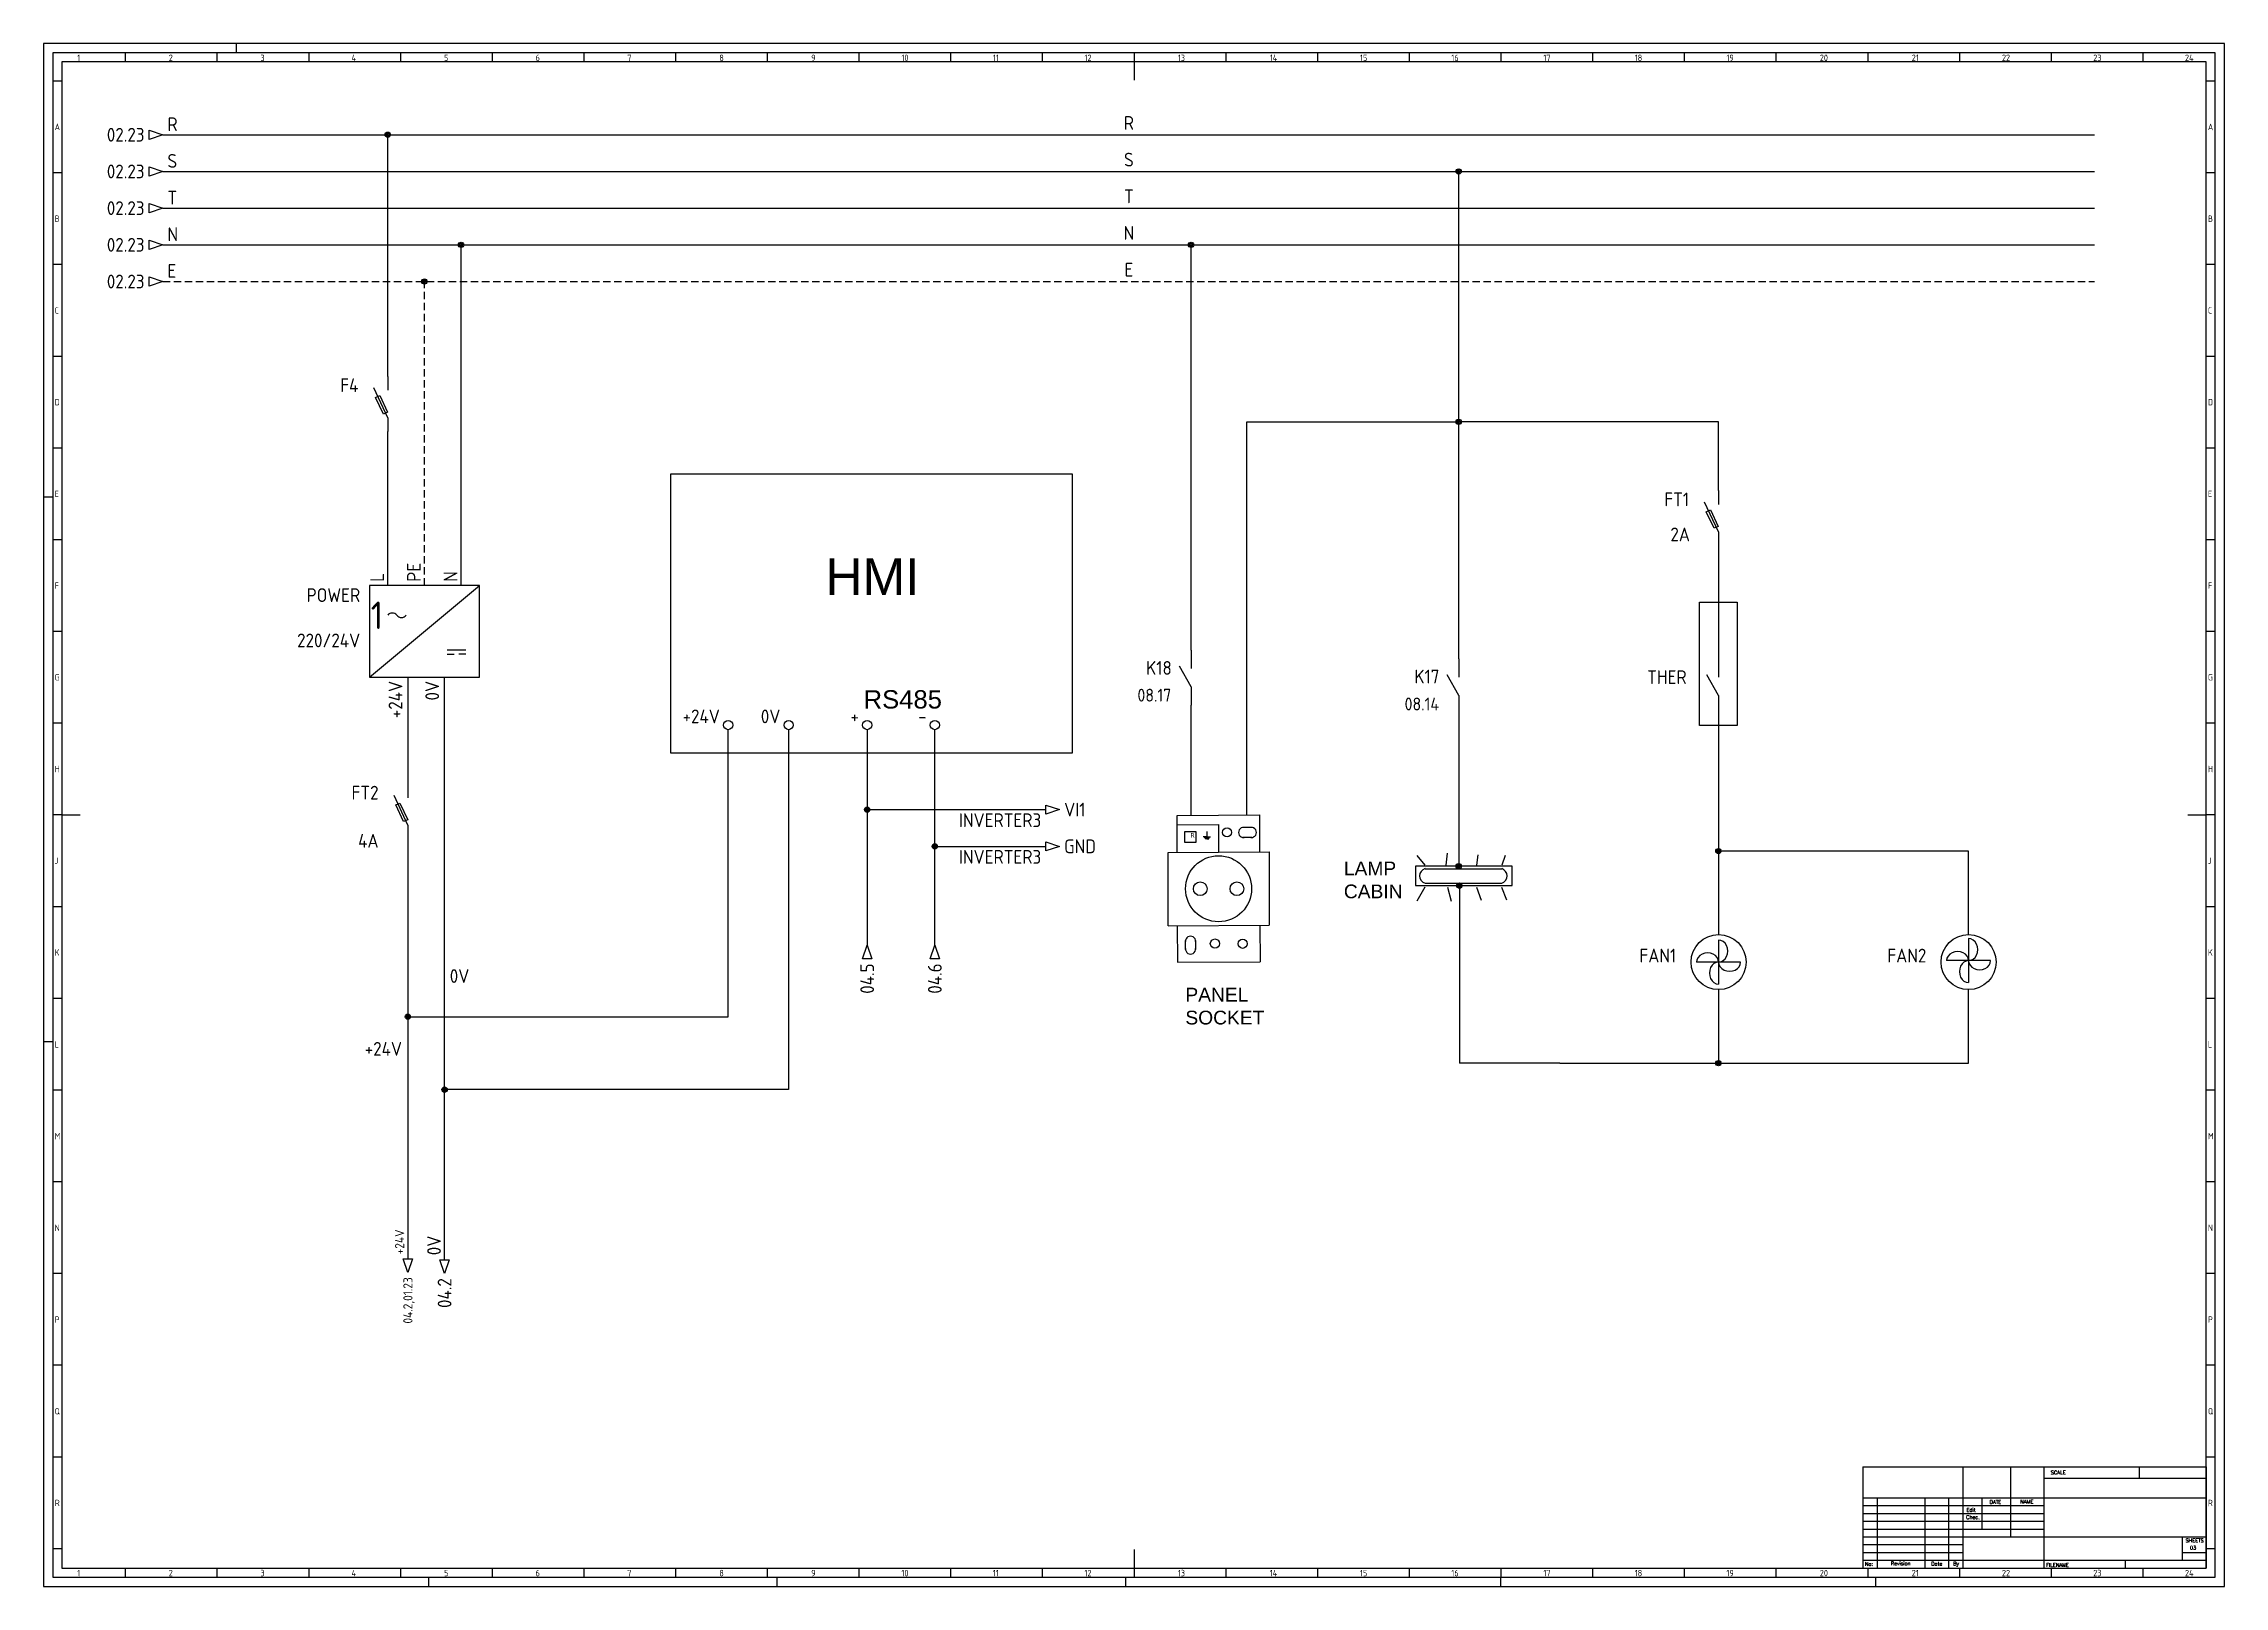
# Model space of a CAD drawing. Header units: millimetres. Extents: x -148 to 1041, y 231 to 1072.
import ezdxf
from ezdxf.enums import TextEntityAlignment as Align

# ---------------------------------------------------------------- set-up
doc = ezdxf.new("R2010")
doc.units = ezdxf.units.MM
doc.header["$LTSCALE"] = 8
doc.linetypes.add('DASHED', pattern=[0.75, 0.5, -0.25])
for name, color, linetype in [('025', 1, 'Continuous'), ('035', 5, 'Continuous'), ('07', 7, 'Continuous'), ('DESC', 1, 'Continuous'), ('RED_1.5mm^2', 1, 'Continuous'), ('RED_2.5mm^2', 1, 'Continuous'), ('SYMS', 7, 'Continuous'), ('TAGS', 51, 'Continuous'), ('TERMS', 4, 'Continuous'), ('WIRENO', 70, 'Continuous'), ('WIREREF', 61, 'Continuous'), ('WIREREF_DEST', 61, 'Continuous'), ('XREF', 7, 'Continuous'), ('XREFCHILD', 134, 'Continuous')]:
    doc.layers.add(name, color=color, linetype=linetype)
doc.styles.add('ISO Proportional', font='isocp.shx')
doc.styles.add('WD', font='romans.shx')
doc.styles.add('WD_IEC', font='isocp2.shx', dxfattribs={"width": 0.9, "height": 4})

# ---------------------------------------------------------------- blocks, each defined once
blk = doc.blocks.new('IEC_border_a0')
at = {"layer": '035', "color": 0}
for p, q in [((0, 841), (0, 0)), ((1189, 841), (0, 841)), ((44.5, 836), (44.5, 831)), ((94.5, 836), (94.5, 831)), ((105, 841), (105, 836)), ((144.5, 836), (144.5, 831)), ((194.5, 836), (194.5, 831)), ((244.5, 836), (244.5, 831)), ((294.5, 836), (294.5, 831)), ((344.5, 836), (344.5, 831)), ((394.5, 836), (394.5, 831)), ((444.5, 836), (444.5, 831)), ((494.5, 836), (494.5, 831)), ((544.5, 836), (544.5, 831)), ((594.5, 836), (594.5, 831)), ((644.5, 836), (644.5, 831)), ((694.5, 836), (694.5, 831)), ((744.5, 836), (744.5, 831)), ((794.5, 836), (794.5, 831)), ((844.5, 836), (844.5, 831)), ((894.5, 836), (894.5, 831)), ((944.5, 836), (944.5, 831)), ((994.5, 836), (994.5, 831)), ((1044.5, 836), (1044.5, 831)), ((1094.5, 836), (1094.5, 831)), ((1144.5, 836), (1144.5, 831)), ((1189, 0), (1189, 841)), ((10, 820.5), (5, 820.5)), ((1184, 820.5), (1179, 820.5)), ((10, 770.5), (5, 770.5)), ((1184, 770.5), (1179, 770.5)), ((10, 720.5), (5, 720.5)), ((1184, 720.5), (1179, 720.5)), ((10, 670.5), (5, 670.5)), ((1184, 670.5), (1179, 670.5)), ((10, 620.5), (5, 620.5)), ((1184, 620.5), (1179, 620.5)), ((0, 594), (5, 594)), ((10, 570.5), (5, 570.5)), ((1184, 570.5), (1179, 570.5)), ((10, 520.5), (5, 520.5)), ((1184, 520.5), (1179, 520.5)), ((10, 470.5), (5, 470.5)), ((1184, 470.5), (1179, 470.5)), ((10, 420.5), (5, 420.5)), ((1184, 420.5), (1179, 420.5)), ((1184, 420.5), (1179, 420.5)), ((10, 370.5), (5, 370.5)), ((1184, 370.5), (1179, 370.5)), ((10, 320.5), (5, 320.5)), ((1184, 320.5), (1179, 320.5)), ((0, 297), (5, 297)), ((10, 270.5), (5, 270.5)), ((1184, 270.5), (1179, 270.5)), ((1184, 270.5), (1179, 270.5)), ((10, 220.5), (5, 220.5)), ((1184, 220.5), (1179, 220.5)), ((10, 170.5), (5, 170.5)), ((1184, 170.5), (1179, 170.5)), ((10, 120.5), (5, 120.5)), ((1184, 120.5), (1179, 120.5)), ((10, 70.5), (5, 70.5)), ((1184, 70.5), (1179, 70.5)), ((10, 20.4), (5.1, 20.4)), ((1184, 20.4), (1179, 20.4)), ((0, 0), (1189, 0)), ((44.5, 10), (44.5, 5)), ((94.5, 10), (94.5, 5)), ((144.5, 10), (144.5, 5)), ((194.5, 10), (194.5, 5)), ((210, 0), (210, 5)), ((244.5, 10), (244.5, 5)), ((294.5, 10), (294.5, 5)), ((344.5, 10), (344.5, 5)), ((394.5, 10), (394.5, 5)), ((400, 0), (400, 5)), ((444.5, 10), (444.5, 5)), ((494.5, 10), (494.5, 5)), ((544.5, 10), (544.5, 5)), ((590, 0), (590, 5)), ((594.5, 10), (594.5, 5)), ((644.5, 10), (644.5, 5)), ((694.5, 10), (694.5, 5)), ((744.5, 10), (744.5, 5)), ((744.5, 10), (744.5, 5)), ((794.5, 10), (794.5, 5)), ((794.5, 0), (794.5, 5)), ((844.5, 10), (844.5, 5)), ((894.5, 10), (894.5, 5)), ((944.5, 10), (944.5, 5)), ((994.5, 10), (994.5, 5)), ((999, 0), (999, 5)), ((1044.5, 10), (1044.5, 5)), ((1094.5, 10), (1094.5, 5)), ((1144.5, 10), (1144.5, 5))]:
    blk.add_line(p, q, dxfattribs=at)
blk.add_lwpolyline([(10, 10), (1179, 10), (1179, 831), (10, 831)], close=True, dxfattribs=at)
at = {"layer": '07', "color": 0}
for p, q in [((594.5, 831), (594.5, 821)), ((10, 420.5), (20, 420.5)), ((1169, 420.5), (1179, 420.5)), ((594.5, 20), (594.5, 10))]:
    blk.add_line(p, q, dxfattribs=at)
blk.add_lwpolyline([(5, 5), (1184, 5), (1184, 836), (5, 836)], close=True, dxfattribs=at)
at = {"layer": '035', "color": 0, "style": 'ISO Proportional'}
for s, p in [('1', (18.3, 831.5)), ('2', (68.2, 831.5)), ('3', (118.2, 831.5)), ('4', (167.9, 831.5)), ('5', (218.3, 831.5)), ('6', (268.2, 831.5)), ('7', (318.2, 831.5)), ('8', (368.4, 831.5)), ('9', (418.5, 831.5)), ('10', (467.7, 831.5)), ('11', (517.5, 831.5)), ('12', (567.5, 831.5)), ('13', (618.4, 831.5)), ('14', (668.5, 831.5)), ('15', (717.7, 831.5)), ('16', (767.5, 831.5)), ('17', (817.7, 831.5)), ('18', (867.5, 831.5)), ('19', (917.5, 831.5)), ('20', (968.4, 831.5)), ('21', (1018.5, 831.5)), ('22', (1067.7, 831.5)), ('23', (1117.5, 831.5)), ('24', (1167.5, 831.5)), ('A', (6, 793.8)), ('A', (1180, 793.8)), ('B', (6, 743.8)), ('B', (1180, 743.8)), ('C', (6, 693.8)), ('C', (1180, 693.8)), ('D', (6, 643.8)), ('D', (1180, 643.8)), ('E', (6, 593.8)), ('E', (1180, 593.8)), ('F', (6, 543.8)), ('F', (1180, 543.8)), ('G', (6, 493.8)), ('G', (1180, 493.8)), ('H', (6, 443.8)), ('H', (1180, 443.8)), ('J', (6, 393.8)), ('J', (1180, 393.8)), ('K', (6, 343.8)), ('K', (1180, 343.8)), ('L', (6, 293.7)), ('L', (1180, 293.7)), ('M', (6, 243.7)), ('M', (1180, 243.7)), ('N', (6, 193.7)), ('N', (1180, 193.7)), ('P', (6, 143.7)), ('P', (1180, 143.7)), ('Q', (6, 93.7)), ('Q', (1180, 93.7)), ('R', (6.1, 43.7)), ('R', (1180, 43.7)), ('1', (18.3, 5.5)), ('2', (68.2, 5.5)), ('3', (118.2, 5.5)), ('4', (167.9, 5.5)), ('5', (218.3, 5.5)), ('6', (268.2, 5.5)), ('7', (318.2, 5.5)), ('8', (368.4, 5.5)), ('9', (418.5, 5.5)), ('10', (467.7, 5.5)), ('11', (517.5, 5.5)), ('12', (567.5, 5.5)), ('13', (618.4, 5.5)), ('14', (668.5, 5.5)), ('15', (717.7, 5.5)), ('16', (767.5, 5.5)), ('17', (817.7, 5.5)), ('18', (867.5, 5.5)), ('19', (917.5, 5.5)), ('20', (968.4, 5.5)), ('21', (1018.5, 5.5)), ('22', (1067.7, 5.5)), ('23', (1117.5, 5.5)), ('24', (1167.5, 5.5))]:
    blk.add_text(s, height=3.5, dxfattribs=at).set_placement(p)
blk = doc.blocks.new('IEC_tblock_a0')
at = {"layer": '035'}
for p, q in [((-106.6, 55.2), (-106.6, 17)), ((-88.4, 48.9), (0, 48.9)), ((-36.4, 55.2), (-36.4, 48.9)), ((-179.4, 38.2), (-179.4, 0)), ((-153.4, 38.2), (-153.4, 0)), ((-140.4, 38.2), (-140.4, 0)), ((-122.2, 38.2), (-122.2, 21.2)), ((-187.2, 34), (-88.4, 34)), ((-187.2, 29.8), (-88.4, 29.8)), ((-187.2, 25.5), (-88.4, 25.5)), ((-187.2, 21.2), (-88.4, 21.2)), ((-187.2, 17), (-132.6, 17)), ((-187.2, 12.8), (-132.6, 12.8)), ((-187.2, 8.5), (-132.6, 8.5)), ((-187.2, 4.2), (0, 4.2)), ((-44.2, 4.2), (-44.2, 0)), ((-13, 8.5), (0, 8.5))]:
    blk.add_line(p, q, dxfattribs=at)
at = {"layer": '07'}
for p, q in [((-187.2, 55.2), (0, 55.2)), ((-187.2, 55.2), (-187.2, 0)), ((-132.6, 55.2), (-132.6, 0)), ((-88.4, 55.2), (-88.4, 0)), ((0, 55.2), (0, 0)), ((-187.2, 38.2), (0, 38.2)), ((-132.6, 17), (0, 17)), ((-13, 17), (-13, 4.2)), ((-187.2, 0), (0, 0))]:
    blk.add_line(p, q, dxfattribs=at)
at = {"style": 'WD'}
for tag, p in [('SCALE', (-69.9, 51.1)), ('SH', (-8.7, 10.1)), ('FILENAME', (-68.1, 0.8))]:
    blk.add_attdef(tag, p, '', height=2, dxfattribs=at)
for tag, height, p in [('CKDATE', 2, (-114.9, 26.6)), ('EDDATE', 2, (-115, 30.8)), ('EDBY', 2, (-98, 30.9)), ('CKBY', 2, (-97.9, 26.3)), ('PROJDESC', 5, (-45.9, 29.2)), ('DWGDESC', 5, (-44.9, 19.7)), ('DWGNO', 3.5, (-48.5, 9.5))]:
    blk.add_attdef(tag, text='', height=height, dxfattribs=at).set_placement(p, align=Align.CENTER)
at = {"style": 'WD', "flags": 1}
blk.add_attdef('WD_TB', (-120.9, 11.9), '', height=2, dxfattribs=at)
at = {"layer": '025', "style": 'WD'}
for s, p in [('SCALE', (-80.6, 51.1)), ('NAME', (-97.7, 35.1)), ('No:', (-183.8, 1.2)), ('Revision', (-166.5, 1.5)), ('Date', (-146.8, 1.3)), ('By', (-136.3, 1.4))]:
    blk.add_text(s, height=2, dxfattribs=at).set_placement(p, align=Align.CENTER)
for s, p in [('DATE', (-118, 35)), ('Chec.', (-130.8, 26.7)), ('Edit', (-130.6, 30.7)), ('SHEETS', (-11.2, 14)), ('FILENAME', (-87.2, 0.6))]:
    blk.add_text(s, height=2, dxfattribs=at).set_placement(p)
blk = doc.blocks.new('WD_WNV')
at = {"linetype": 'Continuous', "style": 'WD_IEC', "width": 0.8}
blk.add_attdef('WIRENO', text='', height=2.5, dxfattribs=at).set_placement((-1.6, 0), align=Align.MIDDLE_RIGHT)
at = {"style": 'WD_IEC', "flags": 1}
for tag, p in [('W08USER', (-1, 0.375)), ('W04USER', (-1, 0.875)), ('W05USER', (-1, 0.75)), ('W09USER', (-1, 0.25)), ('W03USER', (-1, 1)), ('W06USER', (-1, 0.625)), ('W07USER', (-1, 0.5)), ('W02USER', (-1, 1.125)), ('W01USER', (-1, 1.25)), ('W10USER', (-1, 0.125))]:
    blk.add_attdef(tag, text='', height=0.08, dxfattribs=at).set_placement(p, align=Align.CENTER)
blk = doc.blocks.new('VPW1_1PH')
for p, q in [((-5, -25), (25, 0)), ((16.25, -17.5), (21.25, -17.5)), ((16.25, -18.75), (18.125, -18.75)), ((21.25, -18.75), (19.375, -18.75))]:
    blk.add_line(p, q)
blk.add_lwpolyline([(-5, 0), (-5, -25), (25, -25), (25, 0)], close=True)
for centre, start, end in [((1.25, -9.0625), 36.8698976, 143.1301024), ((3.75, -7.1875), 216.8698976, 323.1301024)]:
    blk.add_arc(centre, 1.5625, start, end)
at = {"style": 'WD_IEC'}
blk.add_text('1', height=7.5, dxfattribs=at).set_placement((-1.25, -8.125), align=Align.MIDDLE_RIGHT)
for tag, p in [('TERM01', (-1, 1)), ('TERM02', (9, 1)), ('TERM03', (19, 1))]:
    blk.add_attdef(tag, p, '', height=2, rotation=90, dxfattribs=at)
for tag, p in [('INST', (-7.5, 2.5)), ('LOC', (-7.5, -1)), ('TAG1', (-7.5, -4.5)), ('RATING1', (-7.5, -9)), ('XREF', (-7.5, -13)), ('DESC1', (-7.5, -16.85)), ('DESC3', (-7.5, -23.85)), ('DESC2', (-7.5, -20.35))]:
    blk.add_attdef(tag, text='', height=2.5, dxfattribs=at).set_placement(p, align=Align.RIGHT)
at = {"style": 'WD_IEC', "flags": 1}
for tag, p, height in [('X2TERM01', (0, 0), 0.32), ('X2TERM02', (10, 0), 0.32), ('X2TERM03', (20, 0), 0.32), ('MFG', (27.75, -1), 1.5), ('CAT', (27.75, -3.5), 1.5), ('ASSYCODE', (26, -21.5), 1), ('FAMILY', (26, -23), 1), ('CATDESC', (26, -24.5), 1), ('X8TERM04', (5, -25), 0.32), ('X8TERM05', (15, -25), 0.32)]:
    blk.add_attdef(tag, p, '', height=height, dxfattribs=at)
at = {"style": 'WD_IEC'}
for tag, p in [('TERM04', (4, -26)), ('TERM05', (14, -26))]:
    blk.add_attdef(tag, text='', height=2, rotation=90, dxfattribs=at).set_placement(p, align=Align.RIGHT)
blk = doc.blocks.new('HA1S4')
blk.add_lwpolyline([(0, -3.75), (-1.25, 0), (1.25, 0)], close=True)
at = {"style": 'WD_IEC', "flags": 8}
blk.add_attdef('WIRENO', (-1, 1.25), '', height=2.5, rotation=90, dxfattribs=at)
at = {"style": 'WD_IEC'}
blk.add_attdef('DESC1', text='', height=2.5, rotation=90, dxfattribs=at).set_placement((1, 1.25), align=Align.TOP_LEFT)
at = {"style": 'WD_IEC', "flags": 1}
blk.add_attdef('X2TERM01', (0, 0), '', height=0.32, dxfattribs=at)
blk.add_attdef('SIGCODE', text='', height=1, dxfattribs=at).set_placement((-2.5, -3.2), align=Align.RIGHT)
at = {"style": 'WD_IEC'}
blk.add_attdef('XREF', text='', height=2.5, rotation=90, dxfattribs=at).set_placement((0, -5), align=Align.MIDDLE_RIGHT)
blk = doc.blocks.new('VCR21')
for p, q in [((0, 7.5), (0, 2.5)), ((0, -2.5), (-3.12, 3.12)), ((0, -2.5), (0, -7.5))]:
    blk.add_line(p, q)
at = {"style": 'WD_IEC'}
for tag, p in [('INST', (-5.25, 6.75)), ('LOC', (-5.25, 3.75)), ('TAG2', (-5.25, 0.75)), ('DESC1', (-5.25, -6.75)), ('XREF', (-5.25, -3.75)), ('DESC3', (-5.25, -12.75)), ('DESC2', (-5.25, -9.75))]:
    blk.add_attdef(tag, text='', height=2.5, dxfattribs=at).set_placement(p, align=Align.RIGHT)
blk.add_attdef('TERM01', text='', height=2, rotation=90, dxfattribs=at).set_placement((-1, 7.5), align=Align.RIGHT)
at = {"style": 'WD_IEC', "flags": 1}
for tag, p, height in [('X2TERM01', (0, 7.5), 0.32), ('X4LINK', (-2.75, 0), 0.32), ('X1LINK', (-0.5, 0), 0.32), ('CONTACT', (4, -3.5), 1), ('FAMILY', (4, -5), 1), ('COMMON', (5.25, -4.75), 1), ('X8TERM02', (0, -7.5), 0.32)]:
    blk.add_attdef(tag, p, '', height=height, dxfattribs=at)
at = {"style": 'WD_IEC'}
blk.add_attdef('TERM02', (-1, -7.5), '', height=2, rotation=90, dxfattribs=at)
blk = doc.blocks.new('VFU1FS')
for p, q in [((0, 7.5), (0, 3.75)), ((0, -3.75), (-3.75, 4.38)), ((0, -3.75), (0, -7.5))]:
    blk.add_line(p, q)
blk.add_lwpolyline([(-1.19, -2.76), (-3.3, 1.77), (-2.17, 2.3), (-0.06, -2.24)], close=True)
at = {"style": 'WD_IEC'}
for tag, p in [('INST', (-8, 10.25)), ('LOC', (-8, 6.75)), ('RATING1', (-8, -1.35)), ('TAG1', (-8, 3.25)), ('DESC2', (-8, -13.35)), ('DESC1', (-8, -9.85)), ('DESC3', (-8, -16.85))]:
    blk.add_attdef(tag, text='', height=2.5, dxfattribs=at).set_placement(p, align=Align.RIGHT)
blk.add_attdef('TERM01', text='', height=2, rotation=90, dxfattribs=at).set_placement((-1, 7.5), align=Align.RIGHT)
at = {"style": 'WD_IEC', "flags": 1}
for tag, p, height in [('X2TERM01', (0, 7.5), 0.32), ('MFG', (2.75, 6.5), 1.5), ('X4LINK', (-2.48, 0), 0.32), ('X1LINK', (-1.1, 0), 0.32), ('CAT', (2.75, 4), 1.5), ('ASSYCODE', (1, -4), 1), ('FAMILY', (1, -5.5), 1), ('X8TERM02', (0, -7.5), 0.32), ('CATDESC', (1, -7), 1)]:
    blk.add_attdef(tag, p, '', height=height, dxfattribs=at)
at = {"style": 'WD_IEC'}
blk.add_attdef('TERM02', (-1, -7.5), '', height=2, rotation=90, dxfattribs=at)
at = {"lineweight": 15, "style": 'WD_IEC'}
blk.add_attdef('XREF', text='', height=2.5, dxfattribs=at).set_placement((-8, -6), align=Align.RIGHT)
blk = doc.blocks.new('VMO12')
blk.add_circle((0, 0), 7.5)
at = {"style": 'WD_IEC'}
for tag, p in [('INST', (-10.5, 15.25)), ('LOC', (-10.5, 11.75)), ('DESC1', (-10.5, 4)), ('TAG1', (-10.5, 8.25)), ('DESC2', (-10.5, 0.5)), ('RATING1', (-10.5, -6.5)), ('DESC3', (-10.5, -3)), ('RATING3', (-10.5, -13.5)), ('RATING2', (-10.5, -10))]:
    blk.add_attdef(tag, text='', height=2.5, dxfattribs=at).set_placement(p, align=Align.RIGHT)
blk.add_attdef('TERM01', (-1, 7.48), '', height=2, rotation=90, dxfattribs=at)
at = {"style": 'WD_IEC', "flags": 1}
for tag, p, height in [('MFG', (2.75, 11.5), 1.5), ('X2TERM01', (0, 7.5), 0.32), ('CAT', (2.75, 9), 1.5), ('X4LINK', (-7.5, 0), 0.32), ('X1LINK', (7.5, 0), 0.32), ('X0TERM03', (5.3, -5.3), 0.32), ('X8TERM02', (0, -7.5), 0.32), ('ASSYCODE', (1, -9), 1), ('FAMILY', (1, -10.5), 1), ('CATDESC', (1, -12), 1)]:
    blk.add_attdef(tag, p, '', height=height, dxfattribs=at)
at = {"style": 'WD_IEC'}
for tag, p in [('M', (-0.2, 1.24)), ('1~', (-0.17, -3.35))]:
    blk.add_attdef(tag, text='', height=2.5, dxfattribs=at).set_placement(p, align=Align.CENTER)
at = {"linetype": 'Continuous', "style": 'WD_IEC'}
blk.add_attdef('TERM03', text='', height=2, dxfattribs=at).set_placement((7.55, -5.55), align=Align.MIDDLE_LEFT)
at = {"style": 'WD_IEC'}
blk.add_attdef('TERM02', text='', height=2, rotation=90, dxfattribs=at).set_placement((-0.9, -7.98), align=Align.RIGHT)
at = {"lineweight": 15, "style": 'WD_IEC'}
blk.add_attdef('XREF', text='', height=2.5, dxfattribs=at).set_placement((-10.5, -17), align=Align.RIGHT)
blk = doc.blocks.new('WDDOT')
for radius in [0.72, 0.449, 0.223]:
    blk.add_circle((0, 0), radius)
blk = doc.blocks.new('VT0_02')
blk.add_circle((0, 0), 1.25)
at = {"style": 'WD_IEC'}
blk.add_attdef('TAG1', text='', height=2.5, dxfattribs=at).set_placement((-0.5, 1.75), align=Align.RIGHT)
at = {"style": 'WD_IEC', "flags": 1}
for tag, p in [('X4TERM01', (-1.25, 0)), ('X2TERM01', (0, 1.25)), ('X1TERM01', (1.25, 0)), ('X8TERM01', (0, -1.25))]:
    blk.add_attdef(tag, p, '', height=0.32, dxfattribs=at)
blk = doc.blocks.new('priz')
for p, q in [((0, -20), (0, 0)), ((45, -19.8), (45, 0.2)), ((0, -5.1), (22.5, -5)), ((10.1, -8.8), (10.1, -8.8)), ((10.1, -8.8), (10.1, -8.8)), ((10.1, -8.8), (10.1, -8.8)), ((16.1, -11.8), (14.1, -11.8)), ((16.1, -8.8), (16.1, -11.8)), ((16.1, -11.8), (16.1, -11.8)), ((16.1, -11.8), (16.1, -11.8)), ((16.1, -11.8), (18.1, -11.8)), ((22.5, -5), (22.5, -20)), ((-5, -20.2), (50, -19.9)), ((16.1, -12.3), (14.6, -12.3)), ((16.1, -12.8), (15.1, -12.8)), ((16.1, -12.3), (17.6, -12.3)), ((16.1, -12.8), (17.1, -12.8)), ((-5, -60.2), (50, -59.9)), ((0, -60), (0.1, -80)), ((45, -59.8), (45.1, -79.8)), ((0.1, -80), (45.1, -79.8))]:
    blk.add_line(p, q)
for points in [[(0, 0), (45, 0.2)], [(35.8, -6.5), (40.6, -6.5)], [(-5, -60.2), (-5, -20.2)], [(40.6, -12), (35.8, -12)], [(50, -19.9), (50, -59.9)], [(4.5, -73.1), (4.5, -68.3)], [(9.9, -68.3), (9.9, -73.1)]]:
    blk.add_lwpolyline(points)
blk.add_lwpolyline([(4.1, -8.8), (10.1, -8.8), (10.1, -14.8), (4.1, -14.8)], close=True)
for centre, radius in [((27.1, -9.3), 2.5), ((22.5, -40), 18), ((20.5, -69.9), 2.5), ((35.6, -70), 2.5)]:
    blk.add_circle(centre, radius)
for centre, start, end in [((36.1, -9.3), 84.5287, 275.4713), ((40.4, -9.3), 264.5287, 95.4713), ((7.2, -68.6), 354.5287, 185.4713), ((7.2, -72.9), 174.5287, 5.4713)]:
    blk.add_arc(centre, 2.74, start, end)
at = {"layer": 'SYMS', "xscale": 3, "yscale": 3, "zscale": 3}
for p in [(12.5, -40), (32.5, -40)]:
    blk.add_blockref('VT0_02', p, dxfattribs=at)
at = {"insert": (4.9, -9.7), "char_height": 2.5, "attachment_point": 1}
blk.add_mtext_dynamic_manual_height_columns('{\\fVerdana|b0|i0|c0|p34;^I R}', width=4.602, gutter_width=12.5, heights=[0], dxfattribs=at)
blk = doc.blocks.new('VT0002')
blk.add_circle((0, 0), 1.25)
at = {"style": 'WD_IEC'}
for tag, p in [('INST', (-2.25, 6.5)), ('LOC', (-2.25, 3.5)), ('DESC1', (-2.25, -6.25)), ('DESC3', (-2.25, -12.25)), ('DESC2', (-2.25, -9.25))]:
    blk.add_attdef(tag, text='', height=2.5, dxfattribs=at).set_placement(p, align=Align.RIGHT)
at = {"style": 'WD_IEC', "flags": 1}
for tag, p, height in [('ASSYCODE', (2.75, 10.75), 1), ('CATDESC', (2.75, 9.25), 1), ('MFG', (2.75, 7.25), 1.5), ('CAT', (2.75, 4.75), 1.5), ('X4PIN01', (-1.25, 1), 0.25), ('X4TERM01', (-1.25, 0), 0.25), ('X4TERMDESC01', (-1.25, 0.5), 0.4), ('STRIPSEQ', (0, 0), 0.025), ('X2PIN01', (0, 2.25), 0.25), ('X2TERM01', (0, 1.25), 0.25), ('X8PIN01', (0, -0.25), 0.25), ('X2TERMDESC01', (0, 1.75), 0.4), ('X1PIN01', (1.25, 1), 0.25), ('X1TERM01', (1.25, 0), 0.25), ('X1TERMDESC01', (1.25, 0.5), 0.4), ('LINKTERM', (0, -0.04), 0.025), ('X8TERM01', (0, -1.25), 0.25), ('X8TERMDESC01', (0, -0.75), 0.4)]:
    blk.add_attdef(tag, p, '', height=height, dxfattribs=at)
at = {"style": 'WD_IEC', "flags": 8}
for tag, height, p in [('TAGSTRIP', 2.5, (-2.25, 0.5)), ('TERM01', 2, (-2.25, -3.25))]:
    blk.add_attdef(tag, text='', height=height, dxfattribs=at).set_placement(p, align=Align.RIGHT)
blk = doc.blocks.new('HA1D4')
blk.add_lwpolyline([(0, 0), (1.25, -3.75), (-1.25, -3.75)], close=True)
at = {"style": 'WD_IEC', "flags": 8}
blk.add_attdef('WIRENO', (-1, 1.25), '', height=2.5, rotation=90, dxfattribs=at)
at = {"style": 'WD_IEC'}
blk.add_attdef('DESC1', text='', height=2.5, rotation=90, dxfattribs=at).set_placement((1, 1.25), align=Align.TOP_LEFT)
at = {"style": 'WD_IEC', "flags": 1}
blk.add_attdef('X2TERM01', (0, 0), '', height=0.32, dxfattribs=at)
blk.add_attdef('SIGCODE', text='', height=1, dxfattribs=at).set_placement((-2.5, -3.2), align=Align.RIGHT)
at = {"style": 'WD_IEC'}
blk.add_attdef('XREF', text='', height=2.5, rotation=90, dxfattribs=at).set_placement((0, -5), align=Align.MIDDLE_RIGHT)
blk = doc.blocks.new('HA1S1')
blk.add_lwpolyline([(0, 1.25), (3.75, 0), (0, -1.25)], close=True)
at = {"style": 'WD_IEC'}
for tag, height, flags, p in [('WIRENO', 2.5, 8, (-1.25, 1)), ('SIGCODE', 1, 1, (5, 1.8))]:
    blk.add_attdef(tag, text='', height=height, dxfattribs=dict(at, flags=flags)).set_placement(p, align=Align.RIGHT)
at = {"style": 'WD_IEC', "flags": 1}
blk.add_attdef('X4TERM01', (0, 0), '', height=0.32, dxfattribs=at)
at = {"style": 'WD_IEC'}
blk.add_attdef('XREF', text='', height=2.5, dxfattribs=at).set_placement((5, 0), align=Align.MIDDLE_LEFT)
blk.add_attdef('DESC1', text='', height=2.5, dxfattribs=at).set_placement((-1.25, -1), align=Align.TOP_RIGHT)
blk = doc.blocks.new('HA1D3')
blk.add_lwpolyline([(0, 0), (-3.75, -1.25), (-3.75, 1.25)], close=True)
at = {"style": 'WD_IEC'}
blk.add_attdef('XREF', text='', height=2.5, dxfattribs=at).set_placement((-5, 0), align=Align.MIDDLE_RIGHT)
at = {"style": 'WD_IEC', "flags": 1}
blk.add_attdef('SIGCODE', text='', height=1, dxfattribs=at).set_placement((-2.5, 1.8), align=Align.RIGHT)
at = {"style": 'WD_IEC'}
for tag, p, height, flags in [('X1TERM01', (0, 0), 0.32, 1), ('WIRENO', (1.25, 1), 2.5, 8)]:
    blk.add_attdef(tag, p, '', height=height, dxfattribs=dict(at, flags=flags))
blk.add_attdef('DESC1', text='', height=2.5, dxfattribs=at).set_placement((1.25, -1), align=Align.TOP_LEFT)
blk = doc.blocks.new('WD_WNH')
at = {"linetype": 'Continuous', "style": 'WD_IEC', "width": 0.8}
blk.add_attdef('WIRENO', text='', height=2.5, dxfattribs=at).set_placement((0, 0.75), align=Align.CENTER)
at = {"style": 'WD_IEC', "flags": 1}
for tag, p in [('W08USER', (0, 0.375)), ('W04USER', (0, 0.875)), ('W05USER', (0, 0.75)), ('W09USER', (0, 0.25)), ('W03USER', (0, 1)), ('W06USER', (0, 0.625)), ('W07USER', (0, 0.5)), ('W02USER', (0, 1.125)), ('W01USER', (0, 1.25)), ('W10USER', (0, 0.125))]:
    blk.add_attdef(tag, text='', height=0.08, dxfattribs=at).set_placement(p, align=Align.CENTER)

msp = doc.modelspace()

# ---------------------------------------------------------------- linework, layer by layer
at = {"color": 0}
for p, q in [((617.2, 624.4), (618, 630.8)), ((605.7, 624.4), (601.4, 629.6)), ((633.9, 624.4), (634.7, 630)), ((649.4, 629.6), (647.5, 624.4)), ((605.5, 612.4), (601.2, 604.7)), ((618, 612.4), (620, 604.8)), ((633.7, 612.4), (636.3, 605.3)), ((647.3, 612.4), (650.1, 605.5)), ((765.7, 583.5), (765.7, 559.5)), ((902, 584.3), (902, 560.3)), ((777.7, 571.5), (753.7, 571.5)), ((914, 572.3), (890, 572.3))]:
    msp.add_line(p, q, dxfattribs=at)
for points in [[(194.5, 837.7), (413.2, 837.7), (413.2, 685.4), (194.5, 685.4)], [(755.3, 767.7), (775.9, 767.7), (775.9, 700.5), (755.3, 700.5)]]:
    msp.add_lwpolyline(points, close=True, dxfattribs=at)
for centre, major_axis in [((765.7, 577.5), (0, -6)), ((902, 578.3), (0, -6)), ((759.7, 571.5), (6, 0)), ((765.7, 565.5), (0, 6)), ((771.7, 571.5), (-6, 0)), ((896, 572.3), (6, 0)), ((902, 566.3), (0, 6)), ((908, 572.3), (-6, 0))]:
    msp.add_ellipse(centre, major_axis=major_axis, ratio=0.833333, start_param=0, end_param=3.141593, dxfattribs=at)
at = {"layer": 'RED_1.5mm^2', "color": 0, "linetype": 'DASHED'}
for p, q in [((-82.5, 942.5), (970.7, 942.5)), ((60.1, 776.8), (60.1, 942.5))]:
    msp.add_line(p, q, dxfattribs=at)
at = {"layer": 'RED_2.5mm^2', "color": 0}
for p, q in [((-82.5, 1022.5), (970.7, 1022.5)), ((40.1, 890.7), (40.1, 1022.5)), ((-82.5, 1002.5), (970.7, 1002.5)), ((624, 736.9), (624, 1002.5)), ((-82.5, 982.5), (970.7, 982.5)), ((-82.5, 962.5), (970.7, 962.5)), ((80.1, 776.8), (80.1, 962.5)), ((478.1, 741.6), (478.1, 962.5)), ((40.1, 776.8), (40.1, 860.7)), ((508.5, 651.7), (508.5, 866)), ((508.5, 866), (624, 866)), ((765.6, 866), (624, 866)), ((765.6, 828.5), (765.6, 866)), ((765.6, 798.5), (765.6, 736.9)), ((51.1, 726.8), (51.1, 668.6)), ((71.1, 409.2), (71.1, 726.8)), ((478.1, 651.5), (478.1, 711.6)), ((624, 706.9), (624, 623.8)), ((765.6, 706.9), (765.6, 632)), ((225.7, 541.7), (225.7, 698.2)), ((258.7, 698.2), (258.7, 502)), ((301.5, 698.2), (301.5, 580.8)), ((338.4, 580.8), (338.4, 698.2)), ((301.5, 654.6), (398.9, 654.6)), ((51.1, 638.6), (51.1, 409.7)), ((338.4, 634.6), (398.9, 634.6)), ((902, 632), (765.6, 632)), ((765.6, 632), (765.6, 586.5)), ((902, 586.5), (902, 632)), ((653.1, 623.8), (600.4, 623.8)), ((600.4, 623.8), (600.4, 613.2)), ((605.7, 622.4), (647.5, 622.4)), ((653.1, 613.2), (653.1, 623.8)), ((600.4, 613.2), (653.1, 613.2)), ((605.7, 614.5), (647.5, 614.5)), ((624.4, 613.2), (624.4, 516.4)), ((765.6, 556.5), (765.6, 516.4)), ((902, 516.4), (902, 556.5)), ((51.1, 541.7), (225.7, 541.7)), ((679.2, 516.4), (624.4, 516.4)), ((679.2, 516.4), (736.7, 516.4)), ((679.2, 516.4), (902, 516.4)), ((258.7, 502), (71.1, 502))]:
    msp.add_line(p, q, dxfattribs=at)
for centre, start, end in [((606.8, 618.5), 106.2625, 253.7375), ((646.3, 618.5), 286.2625, 73.7375)]:
    msp.add_arc(centre, 4.11, start, end, dxfattribs=at)

# ---------------------------------------------------------------- block references
msp.add_blockref('IEC_border_a0', (-147.5, 231.2))
at = {"color": 0}
msp.add_blockref('priz', (470.6, 651.5), dxfattribs=at)
ref = msp.add_blockref('IEC_tblock_a0', (1031.5, 241.2))
ref.add_attrib('SH', '03', (1022.7, 251.2), dxfattribs={"height": 2, "style": 'WD'})
at = {"layer": 'SYMS', "color": 0}
ref = msp.add_blockref('HA1D3', (-82.5, 1022.5), dxfattribs=dict(at, xscale=2, yscale=2, zscale=2))
ref.add_attrib('XREF', '02.23', dxfattribs={"layer": 'XREF', "height": 7.5, "style": 'WD_IEC'}).set_placement((-92.5, 1022.5), align=Align.MIDDLE_RIGHT)
ref.add_attrib('WIRENO', 'R', (-80, 1024.5), dxfattribs={"layer": 'WIREREF_DEST', "height": 7.5, "style": 'WD_IEC', "flags": 8})
at = {"layer": 'SYMS', "color": 0, "xscale": 2, "yscale": 2, "zscale": 2}
for p in [(40.1, 1022.5), (624, 1002.5), (80.1, 962.5), (478.1, 962.5), (60.1, 942.5), (624, 866), (301.5, 654.6), (338.4, 634.6), (765.6, 632), (624, 623.8), (624.4, 613.2), (51.1, 541.7), (765.6, 516.4), (71.1, 502)]:
    msp.add_blockref('WDDOT', p, dxfattribs=at)
at = {"layer": 'SYMS', "color": 0}
ref = msp.add_blockref('HA1D3', (-82.5, 1002.5), dxfattribs=dict(at, xscale=2, yscale=2, zscale=2))
ref.add_attrib('XREF', '02.23', dxfattribs={"layer": 'XREF', "height": 7.5, "style": 'WD_IEC'}).set_placement((-92.5, 1002.5), align=Align.MIDDLE_RIGHT)
ref.add_attrib('WIRENO', 'S', (-80, 1004.5), dxfattribs={"layer": 'WIREREF_DEST', "height": 7.5, "style": 'WD_IEC', "flags": 8})
ref = msp.add_blockref('HA1D3', (-82.5, 982.5), dxfattribs=dict(at, xscale=2, yscale=2, zscale=2))
ref.add_attrib('XREF', '02.23', dxfattribs={"layer": 'XREF', "height": 7.5, "style": 'WD_IEC'}).set_placement((-92.5, 982.5), align=Align.MIDDLE_RIGHT)
ref.add_attrib('WIRENO', 'T', (-80, 984.5), dxfattribs={"layer": 'WIREREF_DEST', "height": 7.5, "style": 'WD_IEC', "flags": 8})
ref = msp.add_blockref('HA1D3', (-82.5, 962.5), dxfattribs=dict(at, xscale=2, yscale=2, zscale=2))
ref.add_attrib('XREF', '02.23', dxfattribs={"layer": 'XREF', "height": 7.5, "style": 'WD_IEC'}).set_placement((-92.5, 962.5), align=Align.MIDDLE_RIGHT)
ref.add_attrib('WIRENO', 'N', (-80, 964.5), dxfattribs={"layer": 'WIREREF_DEST', "height": 7.5, "style": 'WD_IEC', "flags": 8})
ref = msp.add_blockref('HA1D3', (-82.5, 942.5), dxfattribs=dict(at, xscale=2, yscale=2, zscale=2))
ref.add_attrib('XREF', '02.23', dxfattribs={"layer": 'XREF', "height": 7.5, "style": 'WD_IEC'}).set_placement((-92.5, 942.5), align=Align.MIDDLE_RIGHT)
ref.add_attrib('WIRENO', 'E', (-80, 944.5), dxfattribs={"layer": 'WIREREF_DEST', "height": 7.5, "style": 'WD_IEC', "flags": 8})
ref = msp.add_blockref('VFU1FS', (40.1, 875.7), dxfattribs=dict(at, xscale=2, yscale=2, zscale=2))
ref.add_attrib('TAG1', 'F4', dxfattribs={"layer": 'TAGS', "height": 7.5, "style": 'WD_IEC'}).set_placement((24.1, 882.2), align=Align.RIGHT)
ref = msp.add_blockref('VFU1FS', (765.6, 813.5), dxfattribs=dict(at, xscale=2, yscale=2, zscale=2))
ref.add_attrib('DESC1', '2A', dxfattribs={"layer": 'DESC', "height": 7.5, "style": 'WD_IEC'}).set_placement((750.1, 800.9), align=Align.RIGHT)
ref.add_attrib('TAG1', 'FT1', dxfattribs={"layer": 'TAGS', "height": 7.5, "style": 'WD_IEC'}).set_placement((749.6, 820), align=Align.RIGHT)
ref = msp.add_blockref('VPW1_1PH', (40.1, 776.8), dxfattribs=dict(at, xscale=2, yscale=2, zscale=2))
ref.add_attrib('TERM05', '0V', dxfattribs={"layer": 'TERMS', "height": 7.5, "rotation": 90, "style": 'WD_IEC'}).set_placement((68.1, 724.8), align=Align.RIGHT)
ref.add_attrib('TERM04', '+24V', dxfattribs={"layer": 'TERMS', "height": 7.5, "rotation": 90, "style": 'WD_IEC'}).set_placement((48.1, 724.8), align=Align.RIGHT)
ref.add_attrib('TERM03', 'N', (78.1, 778.8), dxfattribs={"layer": 'TERMS', "height": 7.5, "rotation": 90, "style": 'WD_IEC'})
ref.add_attrib('TERM02', 'PE', (58.1, 778.8), dxfattribs={"layer": 'TERMS', "height": 7.5, "rotation": 90, "style": 'WD_IEC'})
ref.add_attrib('TERM01', 'L', (38.1, 778.8), dxfattribs={"layer": 'TERMS', "height": 7.5, "rotation": 90, "style": 'WD_IEC'})
ref.add_attrib('DESC1', '220/24V', dxfattribs={"layer": 'DESC', "height": 7.5, "style": 'WD_IEC'}).set_placement((25.1, 743.1), align=Align.RIGHT)
ref.add_attrib('TAG1', 'POWER', dxfattribs={"layer": 'TAGS', "height": 7.5, "style": 'WD_IEC'}).set_placement((25.1, 767.8), align=Align.RIGHT)
ref = msp.add_blockref('VCR21', (478.1, 726.6), dxfattribs=dict(at, xscale=2, yscale=2, zscale=2))
ref.add_attrib('XREF', '08.17', dxfattribs={"layer": 'XREFCHILD', "height": 7, "style": 'WD_IEC'}).set_placement((467.3, 713.5), align=Align.RIGHT)
ref.add_attrib('TAG2', 'K18', dxfattribs={"layer": 'TAGS', "height": 7.5, "style": 'WD_IEC'}).set_placement((467.6, 728.1), align=Align.RIGHT)
ref = msp.add_blockref('VCR21', (624, 721.9), dxfattribs=dict(at, xscale=2, yscale=2, zscale=2))
ref.add_attrib('XREF', '08.14', dxfattribs={"layer": 'XREFCHILD', "height": 7, "style": 'WD_IEC'}).set_placement((613.3, 708.7), align=Align.RIGHT)
ref.add_attrib('TAG2', 'K17', dxfattribs={"layer": 'TAGS', "height": 7.5, "style": 'WD_IEC'}).set_placement((613.5, 723.4), align=Align.RIGHT)
ref = msp.add_blockref('VCR21', (765.6, 721.9), dxfattribs=dict(at, xscale=2, yscale=2, zscale=2))
ref.add_attrib('TAG2', 'THER', dxfattribs={"layer": 'TAGS', "height": 7.5, "style": 'WD_IEC'}).set_placement((748.3, 723.1), align=Align.RIGHT)
ref = msp.add_blockref('VT0002', (225.7, 700.7), dxfattribs=dict(at, xscale=2, yscale=2, zscale=2))
ref.add_attrib('TAGSTRIP', '+24V', dxfattribs={"layer": 'TAGS', "height": 7.5, "style": 'WD_IEC', "flags": 8}).set_placement((221.2, 701.7), align=Align.RIGHT)
ref = msp.add_blockref('VT0002', (258.7, 700.7), dxfattribs=dict(at, xscale=2, yscale=2, zscale=2))
ref.add_attrib('TAGSTRIP', '0V', dxfattribs={"layer": 'TAGS', "height": 7.5, "style": 'WD_IEC', "flags": 8}).set_placement((254.2, 701.7), align=Align.RIGHT)
ref = msp.add_blockref('VT0002', (301.5, 700.7), dxfattribs=dict(at, xscale=2, yscale=2, zscale=2))
ref.add_attrib('TAGSTRIP', '+', dxfattribs={"layer": 'TAGS', "height": 7.5, "style": 'WD_IEC', "flags": 8}).set_placement((297, 701.7), align=Align.RIGHT)
ref = msp.add_blockref('VT0002', (338.4, 700.7), dxfattribs=dict(at, xscale=2, yscale=2, zscale=2))
ref.add_attrib('TAGSTRIP', '-', dxfattribs={"layer": 'TAGS', "height": 7.5, "style": 'WD_IEC', "flags": 8}).set_placement((333.9, 701.7), align=Align.RIGHT)
ref = msp.add_blockref('VFU1FS', (51.1, 653.6), dxfattribs=dict(at, xscale=2, yscale=2, zscale=2))
ref.add_attrib('DESC1', '4A', dxfattribs={"layer": 'DESC', "height": 7.5, "style": 'WD_IEC'}).set_placement((35.1, 633.9), align=Align.RIGHT)
ref.add_attrib('TAG1', 'FT2', dxfattribs={"layer": 'TAGS', "height": 7.5, "style": 'WD_IEC'}).set_placement((35.1, 660.1), align=Align.RIGHT)
ref = msp.add_blockref('HA1S1', (398.9, 654.6), dxfattribs=dict(at, xscale=2, yscale=2, zscale=2))
ref.add_attrib('XREF', 'VI1', dxfattribs={"layer": 'XREF', "height": 7.5, "style": 'WD_IEC'}).set_placement((408.9, 654.6), align=Align.MIDDLE_LEFT)
ref.add_attrib('DESC1', 'INVERTER3', dxfattribs={"layer": 'DESC', "height": 7.5, "style": 'WD_IEC'}).set_placement((396.4, 652.6), align=Align.TOP_RIGHT)
ref = msp.add_blockref('HA1S1', (398.9, 634.6), dxfattribs=dict(at, xscale=2, yscale=2, zscale=2))
ref.add_attrib('XREF', 'GND', dxfattribs={"layer": 'XREF', "height": 7.5, "style": 'WD_IEC'}).set_placement((408.9, 634.6), align=Align.MIDDLE_LEFT)
ref.add_attrib('DESC1', 'INVERTER3', dxfattribs={"layer": 'DESC', "height": 7.5, "style": 'WD_IEC'}).set_placement((396.4, 632.6), align=Align.TOP_RIGHT)
ref = msp.add_blockref('VMO12', (765.7, 571.5), dxfattribs=dict(at, xscale=2, yscale=2, zscale=2))
ref.add_attrib('TAG1', 'FAN1', dxfattribs={"layer": 'TAGS', "height": 7.5, "rotation": 360, "style": 'WD_IEC'}).set_placement((742.6, 571.3), align=Align.RIGHT)
ref = msp.add_blockref('VMO12', (902, 571.5), dxfattribs=dict(at, xscale=2, yscale=2, zscale=2))
ref.add_attrib('TAG1', 'FAN2', dxfattribs={"layer": 'TAGS', "height": 7.5, "rotation": 360, "style": 'WD_IEC'}).set_placement((879, 571.3), align=Align.RIGHT)
ref = msp.add_blockref('HA1D4', (301.5, 580.8), dxfattribs=dict(at, xscale=2, yscale=2, zscale=2))
ref.add_attrib('XREF', '04.5', dxfattribs={"layer": 'XREF', "height": 7.5, "rotation": 90, "style": 'WD_IEC'}).set_placement((301.5, 570.8), align=Align.MIDDLE_RIGHT)
ref = msp.add_blockref('HA1D4', (338.4, 580.8), dxfattribs=dict(at, xscale=2, yscale=2, zscale=2))
ref.add_attrib('XREF', '04.6', dxfattribs={"layer": 'XREF', "height": 7.5, "rotation": 90, "style": 'WD_IEC'}).set_placement((338.4, 570.8), align=Align.MIDDLE_RIGHT)
at = {"layer": 'SYMS'}
ref = msp.add_blockref('HA1S4', (51.1, 409.7), dxfattribs=dict(at, xscale=2, yscale=2, zscale=2))
ref.add_attrib('XREF', '04.2,01.23', dxfattribs={"layer": 'XREF', "height": 5, "rotation": 90, "style": 'WD_IEC'}).set_placement((51.1, 399.7), align=Align.MIDDLE_RIGHT)
ref.add_attrib('WIRENO', '+24V', (49.1, 412.2), dxfattribs={"layer": 'WIREREF', "height": 5, "rotation": 90, "style": 'WD_IEC', "flags": 8})
at = {"layer": 'SYMS', "color": 0}
ref = msp.add_blockref('HA1S4', (71.1, 409.2), dxfattribs=dict(at, xscale=2, yscale=2, zscale=2))
ref.add_attrib('XREF', '04.2', dxfattribs={"layer": 'XREF', "height": 7.5, "rotation": 90, "style": 'WD_IEC'}).set_placement((71.1, 399.2), align=Align.MIDDLE_RIGHT)
ref.add_attrib('WIRENO', '0V', (69.1, 411.7), dxfattribs={"layer": 'WIREREF', "height": 7.5, "rotation": 90, "style": 'WD_IEC', "flags": 8})
at = {"layer": 'WIRENO', "color": 0}
ref = msp.add_blockref('WD_WNH', (444.1, 1022.5), dxfattribs=dict(at, xscale=2, yscale=2, zscale=2))
ref.add_attrib('WIRENO', 'R', dxfattribs={"linetype": 'Continuous', "height": 7.5, "style": 'WD_IEC'}).set_placement((444.2, 1025.2), align=Align.CENTER)
ref = msp.add_blockref('WD_WNH', (444.1, 1002.5), dxfattribs=dict(at, xscale=2, yscale=2, zscale=2))
ref.add_attrib('WIRENO', 'S', dxfattribs={"linetype": 'Continuous', "height": 7.5, "style": 'WD_IEC'}).set_placement((444.2, 1005.2), align=Align.CENTER)
ref = msp.add_blockref('WD_WNH', (444.1, 982.5), dxfattribs=dict(at, xscale=2, yscale=2, zscale=2))
ref.add_attrib('WIRENO', 'T', dxfattribs={"linetype": 'Continuous', "height": 7.5, "style": 'WD_IEC'}).set_placement((444.2, 985.2), align=Align.CENTER)
ref = msp.add_blockref('WD_WNH', (444.1, 962.5), dxfattribs=dict(at, xscale=2, yscale=2, zscale=2))
ref.add_attrib('WIRENO', 'N', dxfattribs={"linetype": 'Continuous', "height": 7.5, "style": 'WD_IEC'}).set_placement((444.2, 965.2), align=Align.CENTER)
ref = msp.add_blockref('WD_WNH', (444.1, 942.5), dxfattribs=dict(at, xscale=2, yscale=2, zscale=2))
ref.add_attrib('WIRENO', 'E', dxfattribs={"linetype": 'Continuous', "height": 7.5, "style": 'WD_IEC'}).set_placement((444.2, 945.2), align=Align.CENTER)
ref = msp.add_blockref('WD_WNV', (71.1, 568), dxfattribs=dict(at, xscale=2, yscale=2, zscale=2))
ref.add_attrib('WIRENO', '0V', dxfattribs={"linetype": 'Continuous', "height": 7.5, "style": 'WD_IEC'}).set_placement((84.6, 563.9), align=Align.MIDDLE_RIGHT)
ref = msp.add_blockref('WD_WNV', (51.1, 524.2), dxfattribs=dict(at, xscale=2, yscale=2, zscale=2))
ref.add_attrib('WIRENO', '+24V', dxfattribs={"linetype": 'Continuous', "height": 7.5, "style": 'WD_IEC'}).set_placement((47.9, 524.2), align=Align.MIDDLE_RIGHT)

# ---------------------------------------------------------------- texts
at = {"color": 0, "char_height": 10, "attachment_point": 1}
for s, width, heights, insert in [('\\pxqc;{\\f@Arial Unicode MS|b0|i0|c0|p34;\\P\\pq*;  \\H2x;HMI}', 82.379, [36.7], (271, 808.3)), ('\\pxqc;{\\f@Arial Unicode MS|b0|i0|c0|p34;\\P\\pq*;  RS485}', 152, [122.2], (291.8, 736.4))]:
    msp.add_mtext_dynamic_manual_height_columns(s, width=width, gutter_width=90.2, heights=heights, dxfattribs=dict(at, insert=insert))
at = {"layer": 'RED_2.5mm^2', "color": 0, "char_height": 7.5, "attachment_point": 1}
for s, insert in [('{\\f@Arial Unicode MS|b0|i0|c0|p34;LAMP\\PCABIN}', (561.4, 626.3)), ('\\W1;{\\f@Arial Unicode MS|b0|i0|c0|p34;PANEL SOCKET}', (475, 557.5))]:
    msp.add_mtext_dynamic_manual_height_columns(s, width=62.382, gutter_width=35, heights=[0], dxfattribs=dict(at, insert=insert))

doc.saveas('drawing.dxf')
